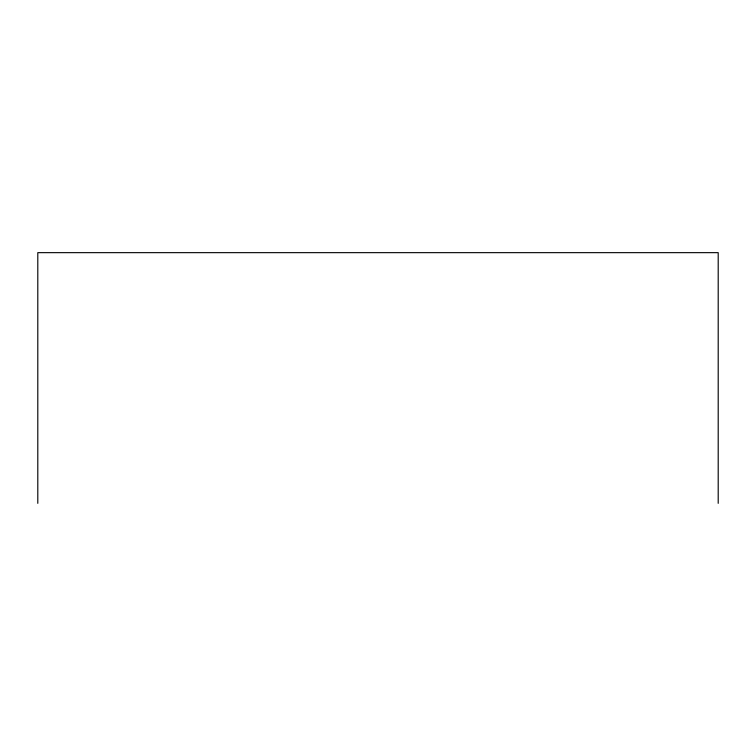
<?xml version="1.0" encoding="UTF-8"?>
<svg xmlns="http://www.w3.org/2000/svg" width="756" height="756" viewBox="0 0 756 756"><rect width="100%" height="100%" fill="white"/><g stroke="black" fill="none" stroke-linecap="round" stroke-linejoin="round"><path stroke-width="1.13" d="M718.2 503.345L718.2 252.655L37.8 252.655L37.8 503.345"/></g></svg>
